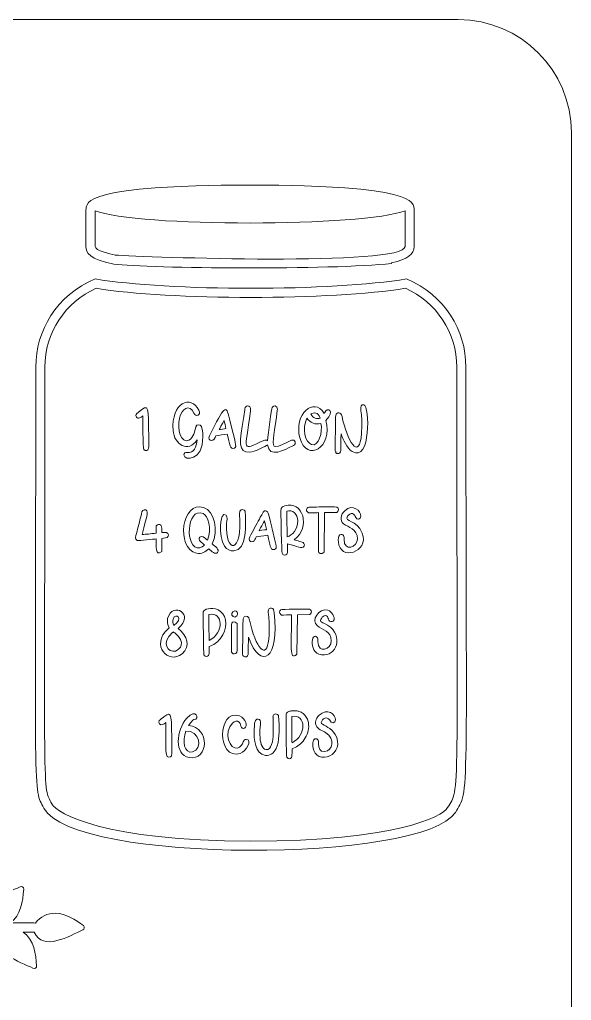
# Model space of a CAD drawing. Header units: inches. Extents: x 22.21 to 28.21, y -15.48 to -9.48.
# Drawn here: x 26.529 to 28.209, y -12.473 to -9.483 of the extents above; entities that cross this region are included whole.
import ezdxf

# ---------------------------------------------------------------- set-up
doc = ezdxf.new("R2010")
doc.units = ezdxf.units.IN
doc.header["$MEASUREMENT"] = 0
doc.layers.add('_U+0421_U+043B_U+043E_U+0439 1', color=7, linetype='Continuous')

# ---------------------------------------------------------------- blocks, each defined once
blk = doc.blocks.new('block 6')
at = {"layer": '_U+0421_U+043B_U+043E_U+0439 1', "color": 7, "lineweight": 9, "true_color": 0xffffff}
for points, knots in [([(26.731, -10.1748), (26.731, -10.1748), (26.731, -10.0646), (26.731, -10.0646), (26.731, -10.0378), (26.731, -9.9878), (27.2307, -9.9878), (27.7304, -9.9878), (27.7304, -10.0378), (27.7304, -10.0646), (27.7304, -10.0646), (27.7304, -10.1748), (27.7304, -10.1748), (27.7304, -10.1987), (27.7103, -10.2135), (27.6616, -10.2249), (27.6616, -10.2249), (27.6616, -10.2266), (27.6616, -10.2266), (27.4803, -10.2467), (26.9223, -10.2423), (26.8157, -10.2284), (26.7413, -10.2138), (26.731, -10.194), (26.731, -10.1748)], [0, 0, 0, 0, 1, 1, 1, 2, 2, 2, 3, 3, 3, 4, 4, 4, 5, 5, 5, 6, 6, 6, 7, 7, 7, 8, 8, 8, 8]), ([(27.7027, -10.1748), (27.7027, -10.1748), (27.7027, -10.0658), (27.7027, -10.0658), (27.579, -10.1159), (26.8825, -10.116), (26.7588, -10.0658), (26.7588, -10.0658), (26.7588, -10.1748), (26.7588, -10.1748), (26.7588, -10.1877), (26.8047, -10.1979), (26.8202, -10.2009), (26.9047, -10.2071), (27.7027, -10.2363), (27.7027, -10.1748)], [0, 0, 0, 0, 1, 1, 1, 2, 2, 2, 3, 3, 3, 4, 4, 4, 5, 5, 5, 5])]:
    blk.add_open_spline(points, degree=3, knots=knots, dxfattribs=at)
blk = doc.blocks.new('block 7')
at = {"layer": '_U+0421_U+043B_U+043E_U+0439 1', "color": 7, "lineweight": 9, "true_color": 0xffffff}
for points, knots in [([(27.8881, -10.5425), (27.8881, -11.89), (27.9001, -11.8288), (27.8561, -11.8999), (27.7606, -12.0545), (26.6921, -12.0579), (26.6024, -11.8867), (26.5688, -11.8225), (26.5781, -11.8932), (26.5781, -10.5425), (26.5781, -10.4318), (26.6409, -10.3238), (26.7588, -10.2736), (26.9815, -10.3119), (27.4846, -10.3119), (27.7074, -10.2736), (27.8236, -10.3231), (27.8881, -10.4299), (27.8881, -10.5425)], [0, 0, 0, 0, 1, 1, 1, 2, 2, 2, 3, 3, 3, 4, 4, 4, 5, 5, 5, 6, 6, 6, 6]), ([(27.8603, -10.5425), (27.8603, -10.4384), (27.7991, -10.3446), (27.704, -10.3024), (27.4819, -10.3393), (26.9842, -10.3393), (26.7622, -10.3024), (26.6671, -10.3446), (26.6059, -10.4384), (26.6059, -10.5425), (26.6059, -11.8941), (26.5975, -11.8174), (26.627, -11.8738), (26.6425, -11.9033), (26.787, -11.9875), (27.2331, -11.9875), (27.673, -11.9875), (27.8149, -11.9138), (27.8325, -11.8853), (27.8712, -11.8228), (27.8603, -11.8894), (27.8603, -10.5425)], [0, 0, 0, 0, 1, 1, 1, 2, 2, 2, 3, 3, 3, 4, 4, 4, 5, 5, 5, 6, 6, 6, 7, 7, 7, 7])]:
    blk.add_open_spline(points, degree=3, knots=knots, dxfattribs=at)
blk = doc.blocks.new('block 8')
at = {"layer": '_U+0421_U+043B_U+043E_U+0439 1', "color": 7, "lineweight": 9, "true_color": 0xffffff}
for points, knots in [([(27.1068, -10.7522), (27.1538, -10.6614), (27.157, -10.6529), (27.1683, -10.7), (27.1861, -10.7756), (27.1916, -10.7857), (27.1833, -10.7896), (27.1694, -10.796), (27.1696, -10.7775), (27.1615, -10.7472), (27.1508, -10.7486), (27.1372, -10.7504), (27.1264, -10.7522), (27.1233, -10.7584), (27.12, -10.7667), (27.1133, -10.7667), (27.1071, -10.7667), (27.1021, -10.7608), (27.1068, -10.7522)], [0, 0, 0, 0, 1, 1, 1, 2, 2, 2, 3, 3, 3, 4, 4, 4, 5, 5, 5, 6, 6, 6, 6]), ([(27.1366, -10.7331), (27.1399, -10.7326), (27.1542, -10.7305), (27.1574, -10.7301), (27.1557, -10.7226), (27.1534, -10.7128), (27.1516, -10.7052), (27.1448, -10.7176), (27.1376, -10.7312), (27.1366, -10.7331)], [0, 0, 0, 0, 1, 1, 1, 2, 2, 2, 3, 3, 3, 3])]:
    blk.add_open_spline(points, degree=3, knots=knots, dxfattribs=at)
blk = doc.blocks.new('block 9')
at = {"layer": '_U+0421_U+043B_U+043E_U+0439 1', "color": 7, "lineweight": 9, "true_color": 0xffffff}
for points, knots in [([(27.3823, -10.7579), (27.3635, -10.6868), (27.4252, -10.6316), (27.4565, -10.6837), (27.4578, -10.6817), (27.4568, -10.6832), (27.458, -10.6808), (27.4663, -10.6632), (27.4903, -10.6753), (27.4619, -10.7049), (27.4839, -10.787), (27.4041, -10.8357), (27.3823, -10.7579)], [0, 0, 0, 0, 1, 1, 1, 2, 2, 2, 3, 3, 3, 4, 4, 4, 4]), ([(27.418, -10.7789), (27.4391, -10.7855), (27.4532, -10.7412), (27.4464, -10.7141), (27.4297, -10.7193), (27.4138, -10.7121), (27.404, -10.6984), (27.3875, -10.7306), (27.3996, -10.7725), (27.418, -10.7789)], [0, 0, 0, 0, 1, 1, 1, 2, 2, 2, 3, 3, 3, 3]), ([(27.4163, -10.6851), (27.4208, -10.7), (27.4375, -10.7009), (27.4439, -10.6984), (27.4392, -10.6773), (27.4227, -10.6819), (27.4163, -10.6851)], [0, 0, 0, 0, 1, 1, 1, 2, 2, 2, 2])]:
    blk.add_open_spline(points, degree=3, knots=knots, dxfattribs=at)
blk = doc.blocks.new('block 10')
at = {"layer": '_U+0421_U+043B_U+043E_U+0439 1', "color": 7, "lineweight": 9, "true_color": 0xffffff}
blk.add_lwpolyline([(27.4948, -10.8014), (27.4948, -10.8013), (27.4948, -10.8013), (27.4948, -10.8014)], dxfattribs=at)
blk.add_open_spline([(27.4898, -10.7982), (27.4898, -10.7843), (27.4911, -10.6958), (27.4916, -10.6897), (27.4937, -10.6801), (27.5078, -10.6776), (27.5109, -10.6932), (27.5249, -10.7624), (27.5636, -10.835), (27.5705, -10.7438), (27.5754, -10.6806), (27.558, -10.6542), (27.5777, -10.6572), (27.595, -10.6601), (27.5995, -10.8357), (27.5413, -10.7999), (27.5258, -10.7895), (27.514, -10.7636), (27.5078, -10.746), (27.5068, -10.7883), (27.5099, -10.8033), (27.5016, -10.8057), (27.4983, -10.8067), (27.4957, -10.8068), (27.4925, -10.804), (27.4909, -10.8026), (27.4898, -10.8005), (27.4898, -10.7982)], degree=3, knots=[0, 0, 0, 0, 1, 1, 1, 2, 2, 2, 3, 3, 3, 4, 4, 4, 5, 5, 5, 6, 6, 6, 7, 7, 7, 8, 8, 8, 9, 9, 9, 9], dxfattribs=at)
blk = doc.blocks.new('block 11')
at = {"layer": '_U+0421_U+043B_U+043E_U+0439 1', "color": 7, "lineweight": 9, "true_color": 0xffffff}
blk.add_lwpolyline([(26.9083, -10.981), (26.9083, -10.981), (26.9083, -10.981), (26.9083, -10.981)], dxfattribs=at)
blk.add_open_spline([(26.9446, -11.0665), (26.9387, -11.067), (26.8927, -11.072), (26.8874, -11.0712), (26.8789, -11.0676), (26.8829, -11.0582), (26.8851, -11.0494), (26.8893, -11.0322), (26.8942, -11.0125), (26.8987, -10.995), (26.9004, -10.9889), (26.9016, -10.9781), (26.908, -10.9776), (26.926, -10.9764), (26.9164, -10.9928), (26.9021, -11.0531), (26.9145, -11.052), (26.9269, -11.0509), (26.9448, -11.049), (26.9448, -11.049), (26.945, -11.0265), (26.945, -11.0265), (26.9496, -11.0223), (26.9544, -11.02), (26.959, -11.0243), (26.9631, -11.0284), (26.9621, -11.0411), (26.9621, -11.0472), (26.9651, -11.0468), (26.9673, -11.0466), (26.9686, -11.0465), (26.9809, -11.0455), (26.9838, -11.0524), (26.9811, -11.0583), (26.9788, -11.0641), (26.9686, -11.0639), (26.9621, -11.0646), (26.9621, -11.0646), (26.9619, -11.1043), (26.9619, -11.1043), (26.9412, -11.1236), (26.945, -11.0851), (26.9446, -11.0665)], degree=3, knots=[0, 0, 0, 0, 1, 1, 1, 2, 2, 2, 3, 3, 3, 4, 4, 4, 5, 5, 5, 6, 6, 6, 7, 7, 7, 8, 8, 8, 9, 9, 9, 10, 10, 10, 11, 11, 11, 12, 12, 12, 13, 13, 13, 14, 14, 14, 14], dxfattribs=at)
blk = doc.blocks.new('block 12')
at = {"layer": '_U+0421_U+043B_U+043E_U+0439 1', "color": 7, "lineweight": 9, "true_color": 0xffffff}
for points, knots in [([(26.9814, -11.3402), (26.9815, -11.3401), (26.9846, -11.3373), (26.9848, -11.3372), (26.9789, -11.3288), (26.9777, -11.3173), (26.9797, -11.3089), (26.995, -11.2544), (27.0641, -11.2971), (27.0117, -11.339), (27.0399, -11.3622), (27.0506, -11.3929), (27.0239, -11.4162), (26.982, -11.4511), (26.9255, -11.39), (26.9814, -11.3402)], [0, 0, 0, 0, 1, 1, 1, 2, 2, 2, 3, 3, 3, 4, 4, 4, 5, 5, 5, 5]), ([(26.9982, -11.3299), (27.0314, -11.3099), (27.0032, -11.2881), (26.9964, -11.3108), (26.9946, -11.3168), (26.9948, -11.3236), (26.9982, -11.3299)], [0, 0, 0, 0, 1, 1, 1, 2, 2, 2, 2]), ([(27.0012, -11.353), (27.0002, -11.3523), (26.9975, -11.35), (26.997, -11.3497), (26.9969, -11.3497), (26.996, -11.3504), (26.9943, -11.352), (26.958, -11.3844), (26.9811, -11.4142), (27.0033, -11.408), (27.0171, -11.4038), (27.038, -11.3824), (27.0012, -11.353)], [0, 0, 0, 0, 1, 1, 1, 2, 2, 2, 3, 3, 3, 4, 4, 4, 4])]:
    blk.add_open_spline(points, degree=3, knots=knots, dxfattribs=at)
blk = doc.blocks.new('block 13')
at = {"layer": '_U+0421_U+043B_U+043E_U+0439 1', "color": 7, "lineweight": 9, "true_color": 0xffffff}
for points, knots in [([(27.0449, -11.7331), (26.9988, -11.7239), (27.0057, -11.6506), (27.0383, -11.6126), (27.0675, -11.5803), (27.0784, -11.6168), (27.06, -11.6168), (27.056, -11.6168), (27.0456, -11.6315), (27.0434, -11.635), (27.1101, -11.6409), (27.105, -11.7427), (27.0449, -11.7331)], [0, 0, 0, 0, 1, 1, 1, 2, 2, 2, 3, 3, 3, 4, 4, 4, 4]), ([(27.0353, -11.6522), (27.0234, -11.6819), (27.0297, -11.7224), (27.0558, -11.7158), (27.0882, -11.707), (27.0772, -11.6487), (27.0353, -11.6522)], [0, 0, 0, 0, 1, 1, 1, 2, 2, 2, 2])]:
    blk.add_open_spline(points, degree=3, knots=knots, dxfattribs=at)
blk = doc.blocks.new('block 24')
at = {"layer": '_U+0421_U+043B_U+043E_U+0439 1', "color": 7, "lineweight": 9, "true_color": 0xffffff}
for points, knots in [([(27.089, -10.9704), (27.1235, -10.9829), (27.1355, -11.0404), (27.1149, -11.0817), (27.1238, -11.0892), (27.139, -11.0985), (27.1321, -11.1073), (27.1251, -11.1159), (27.1139, -11.1039), (27.105, -11.0961), (27.0942, -11.1066), (27.0832, -11.113), (27.0677, -11.1101), (27.0026, -11.0945), (27.0235, -10.9478), (27.089, -10.9704)], [0, 0, 0, 0, 1, 1, 1, 2, 2, 2, 3, 3, 3, 4, 4, 4, 5, 5, 5, 5]), ([(27.078, -11.0932), (27.0834, -11.0921), (27.0877, -11.0886), (27.0916, -11.0849), (27.0878, -11.0816), (27.0832, -11.078), (27.0796, -11.0746), (27.0699, -11.0653), (27.0792, -11.0522), (27.0925, -11.0631), (27.0931, -11.0636), (27.0981, -11.0678), (27.101, -11.0702), (27.1161, -11.0356), (27.1017, -10.9946), (27.088, -10.9888), (27.0367, -10.9672), (27.0305, -11.1016), (27.078, -11.0932)], [0, 0, 0, 0, 1, 1, 1, 2, 2, 2, 3, 3, 3, 4, 4, 4, 5, 5, 5, 6, 6, 6, 6])]:
    blk.add_open_spline(points, degree=3, knots=knots, dxfattribs=at)
blk = doc.blocks.new('block 25')
at = {"layer": '_U+0421_U+043B_U+043E_U+0439 1', "color": 7, "lineweight": 9, "true_color": 0xffffff}
for points, knots in [([(27.2301, -11.0604), (27.2386, -11.0439), (27.2507, -11.0212), (27.2591, -11.0058), (27.2613, -11.0018), (27.2708, -10.9827), (27.2749, -10.9811), (27.2784, -10.9795), (27.2846, -10.9815), (27.2864, -10.9875), (27.2882, -10.9935), (27.2977, -11.0347), (27.2992, -11.0409), (27.2995, -11.0424), (27.3105, -11.089), (27.3105, -11.0906), (27.3105, -11.0962), (27.3066, -11.099), (27.302, -11.099), (27.2919, -11.099), (27.292, -11.0848), (27.2847, -11.0554), (27.2678, -11.0575), (27.2557, -11.0593), (27.2496, -11.0604), (27.2496, -11.0604), (27.2491, -11.0612), (27.2474, -11.0646), (27.2445, -11.07), (27.2424, -11.0749), (27.2366, -11.0749), (27.2303, -11.0749), (27.2254, -11.0691), (27.2301, -11.0604)], [0, 0, 0, 0, 1, 1, 1, 2, 2, 2, 3, 3, 3, 4, 4, 4, 5, 5, 5, 6, 6, 6, 7, 7, 7, 8, 8, 8, 9, 9, 9, 10, 10, 10, 11, 11, 11, 11]), ([(27.2582, -11.0413), (27.2582, -11.0413), (27.2742, -11.0391), (27.2806, -11.0382), (27.2806, -11.0382), (27.2803, -11.0327), (27.2751, -11.0108), (27.2662, -11.0271), (27.2657, -11.0274), (27.2582, -11.0413)], [0, 0, 0, 0, 1, 1, 1, 2, 2, 2, 3, 3, 3, 3])]:
    blk.add_open_spline(points, degree=3, knots=knots, dxfattribs=at)
blk = doc.blocks.new('block 26')
at = {"layer": '_U+0421_U+043B_U+043E_U+0439 1', "color": 7, "lineweight": 9, "true_color": 0xffffff}
for points, knots in [([(27.3368, -10.9657), (27.3915, -10.9473), (27.4175, -11.0313), (27.3648, -11.069), (27.3648, -11.069), (27.3737, -11.0716), (27.3737, -11.0716), (27.3777, -11.0727), (27.3854, -11.0748), (27.3892, -11.0763), (27.3915, -11.0771), (27.3935, -11.078), (27.3948, -11.0799), (27.3966, -11.083), (27.3966, -11.0859), (27.3951, -11.0887), (27.3917, -11.095), (27.3862, -11.0929), (27.3795, -11.0911), (27.3694, -11.0885), (27.3582, -11.0851), (27.3481, -11.0822), (27.3466, -11.0817), (27.3453, -11.0814), (27.3443, -11.0811), (27.3444, -11.0857), (27.3448, -11.0981), (27.3448, -11.1022), (27.3448, -11.1056), (27.3448, -11.1104), (27.3426, -11.1129), (27.3415, -11.1142), (27.3393, -11.1155), (27.3359, -11.1159), (27.331, -11.1151), (27.3291, -11.1133), (27.3284, -11.1094), (27.3275, -11.105), (27.327, -11.0823), (27.3269, -11.0778), (27.3246, -10.9644), (27.3207, -10.9709), (27.3368, -10.9657)], [0, 0, 0, 0, 1, 1, 1, 2, 2, 2, 3, 3, 3, 4, 4, 4, 5, 5, 5, 6, 6, 6, 7, 7, 7, 8, 8, 8, 9, 9, 9, 10, 10, 10, 11, 11, 11, 12, 12, 12, 13, 13, 13, 14, 14, 14, 14]), ([(27.3438, -11.0601), (27.3591, -11.0557), (27.3761, -11.0371), (27.3763, -11.0115), (27.3763, -10.9908), (27.3605, -10.9758), (27.3424, -10.9822), (27.3424, -10.9932), (27.3438, -11.0502), (27.3438, -11.0601)], [0, 0, 0, 0, 1, 1, 1, 2, 2, 2, 3, 3, 3, 3])]:
    blk.add_open_spline(points, degree=3, knots=knots, dxfattribs=at)
blk = doc.blocks.new('block 27')
at = {"layer": '_U+0421_U+043B_U+043E_U+0439 1', "color": 7, "lineweight": 9, "true_color": 0xffffff}
for points, knots in [([(27.1405, -11.2874), (27.1609, -11.304), (27.1649, -11.3403), (27.1397, -11.3709), (27.1297, -11.3831), (27.1194, -11.3896), (27.1065, -11.3946), (27.1065, -11.3946), (27.1063, -11.4052), (27.1063, -11.4052), (27.1062, -11.408), (27.1062, -11.4156), (27.1056, -11.4182), (27.1051, -11.4208), (27.104, -11.4223), (27.1012, -11.4236), (27.0987, -11.4251), (27.0965, -11.4248), (27.0941, -11.4235), (27.0937, -11.4233), (27.0929, -11.4229), (27.0922, -11.4223), (27.091, -11.4213), (27.0907, -11.4208), (27.09, -11.4197), (27.09, -11.4197), (27.09, -11.4197), (27.09, -11.4197), (27.0887, -11.4197), (27.088, -11.2903), (27.088, -11.289), (27.088, -11.289), (27.0898, -11.286), (27.0898, -11.286), (27.0944, -11.278), (27.1218, -11.2729), (27.1405, -11.2874)], [0, 0, 0, 0, 1, 1, 1, 2, 2, 2, 3, 3, 3, 4, 4, 4, 5, 5, 5, 6, 6, 6, 7, 7, 7, 8, 8, 8, 9, 9, 9, 10, 10, 10, 11, 11, 11, 12, 12, 12, 12]), ([(27.1054, -11.2964), (27.1056, -11.3326), (27.1057, -11.3669), (27.1062, -11.3759), (27.1514, -11.3541), (27.1506, -11.2873), (27.1054, -11.2964)], [0, 0, 0, 0, 1, 1, 1, 2, 2, 2, 2])]:
    blk.add_open_spline(points, degree=3, knots=knots, dxfattribs=at)
blk = doc.blocks.new('block 28')
at = {"layer": '_U+0421_U+043B_U+043E_U+0439 1', "color": 7, "lineweight": 9, "true_color": 0xffffff}
blk.add_lwpolyline([(27.1809, -11.3002), (27.1809, -11.3002), (27.1809, -11.3002), (27.1809, -11.3002)], dxfattribs=at)
blk.add_open_spline([(27.1793, -11.3033), (27.1709, -11.299), (27.1756, -11.2864), (27.184, -11.286), (27.1982, -11.286), (27.1933, -11.3097), (27.1793, -11.3033)], degree=3, knots=[0, 0, 0, 0, 1, 1, 1, 2, 2, 2, 2], dxfattribs=at)
blk = doc.blocks.new('block 29')
at = {"layer": '_U+0421_U+043B_U+043E_U+0439 1', "color": 7, "lineweight": 9, "true_color": 0xffffff}
for points, knots in [([(27.4093, -11.638), (27.4093, -11.6538), (27.4022, -11.6701), (27.392, -11.6825), (27.3821, -11.6946), (27.3716, -11.7013), (27.3588, -11.7063), (27.3588, -11.7063), (27.3586, -11.7168), (27.3586, -11.7168), (27.3585, -11.7197), (27.3585, -11.7272), (27.3579, -11.7298), (27.3574, -11.7324), (27.3562, -11.734), (27.3535, -11.7352), (27.351, -11.7367), (27.3489, -11.7364), (27.3464, -11.7352), (27.3464, -11.7352), (27.3462, -11.7351), (27.3462, -11.7351), (27.3457, -11.7348), (27.3451, -11.7344), (27.3445, -11.7339), (27.3437, -11.7333), (27.3431, -11.7326), (27.3427, -11.732), (27.3406, -11.732), (27.3403, -11.6027), (27.3403, -11.6006), (27.3403, -11.6006), (27.3421, -11.5976), (27.3421, -11.5976), (27.3447, -11.5931), (27.3493, -11.5919), (27.3544, -11.5909), (27.3571, -11.5903), (27.3593, -11.5898), (27.367, -11.5901), (27.3732, -11.5902), (27.3757, -11.5907), (27.3795, -11.592), (27.3848, -11.5937), (27.3882, -11.5955), (27.3928, -11.599), (27.4, -11.6049), (27.405, -11.6127), (27.4078, -11.6225), (27.4088, -11.6267), (27.4093, -11.6303), (27.4093, -11.638)], [0, 0, 0, 0, 1, 1, 1, 2, 2, 2, 3, 3, 3, 4, 4, 4, 5, 5, 5, 6, 6, 6, 7, 7, 7, 8, 8, 8, 9, 9, 9, 10, 10, 10, 11, 11, 11, 12, 12, 12, 13, 13, 13, 14, 14, 14, 15, 15, 15, 16, 16, 16, 17, 17, 17, 17]), ([(27.3577, -11.608), (27.3579, -11.637), (27.358, -11.6787), (27.3585, -11.6876), (27.4036, -11.6665), (27.4027, -11.5988), (27.3577, -11.608)], [0, 0, 0, 0, 1, 1, 1, 2, 2, 2, 2])]:
    blk.add_open_spline(points, degree=3, knots=knots, dxfattribs=at)
blk = doc.blocks.new('block 30')
at = {"layer": '_U+0421_U+043B_U+043E_U+0439 1', "color": 7, "lineweight": 9, "true_color": 0xffffff}
blk.add_lwpolyline([(27.4855, -11.6204), (27.4855, -11.6204), (27.4855, -11.6204), (27.4855, -11.6204)], dxfattribs=at)
blk.add_open_spline([(27.422, -11.6877), (27.4226, -11.674), (27.4334, -11.673), (27.4381, -11.6796), (27.4396, -11.6818), (27.4393, -11.688), (27.4393, -11.6907), (27.4393, -11.7048), (27.4433, -11.7157), (27.4576, -11.7146), (27.483, -11.7124), (27.49, -11.6763), (27.4617, -11.6571), (27.4524, -11.6508), (27.4357, -11.6458), (27.4317, -11.6356), (27.428, -11.6276), (27.4301, -11.6146), (27.4412, -11.6039), (27.4662, -11.5807), (27.4907, -11.6011), (27.4907, -11.6179), (27.4907, -11.6274), (27.4777, -11.6313), (27.4734, -11.6189), (27.472, -11.6151), (27.4687, -11.6139), (27.4651, -11.6123), (27.4575, -11.6083), (27.4407, -11.6257), (27.451, -11.6314), (27.4649, -11.6392), (27.4841, -11.6456), (27.4946, -11.672), (27.5175, -11.7325), (27.418, -11.7623), (27.422, -11.6877)], degree=3, knots=[0, 0, 0, 0, 1, 1, 1, 2, 2, 2, 3, 3, 3, 4, 4, 4, 5, 5, 5, 6, 6, 6, 7, 7, 7, 8, 8, 8, 9, 9, 9, 10, 10, 10, 11, 11, 11, 12, 12, 12, 12], dxfattribs=at)

msp = doc.modelspace()

# ---------------------------------------------------------------- linework, layer by layer
at = {"layer": '_U+0421_U+043B_U+043E_U+0439 1', "color": 1, "lineweight": 9, "true_color": 0xff0000}
msp.add_open_spline([(22.2094, -9.8278), (22.2094, -9.8278), (22.2094, -15.1389), (22.2094, -15.1389), (22.2094, -15.3291), (22.3636, -15.4833), (22.5538, -15.4833), (22.5538, -15.4833), (27.8649, -15.4833), (27.8649, -15.4833), (28.0551, -15.4833), (28.2094, -15.3291), (28.2094, -15.1389), (28.2094, -15.1389), (28.2094, -9.8278), (28.2094, -9.8278), (28.2094, -9.6375), (28.0551, -9.4833), (27.8649, -9.4833), (27.8649, -9.4833), (22.5538, -9.4833), (22.5538, -9.4833), (22.3636, -9.4833), (22.2094, -9.6375), (22.2094, -9.8278)], degree=3, knots=[0, 0, 0, 0, 1, 1, 1, 2, 2, 2, 3, 3, 3, 4, 4, 4, 5, 5, 5, 6, 6, 6, 7, 7, 7, 8, 8, 8, 8], dxfattribs=at)
at = {"layer": '_U+0421_U+043B_U+043E_U+0439 1', "color": 7, "lineweight": 9, "true_color": 0xffffff}
for points, knots in [([(27.0697, -10.7644), (27.0676, -10.7862), (27.0599, -10.8052), (27.0398, -10.8024), (27.033, -10.8015), (27.0295, -10.8058), (27.0295, -10.8104), (27.0295, -10.8285), (27.0877, -10.8287), (27.0873, -10.7551), (27.0873, -10.7417), (27.0847, -10.7287), (27.0827, -10.724), (27.0786, -10.7164), (27.0685, -10.7165), (27.0657, -10.7243), (27.0611, -10.7382), (27.0601, -10.757), (27.0439, -10.7658), (27.0206, -10.7768), (27.0078, -10.733), (27.0157, -10.6986), (27.0227, -10.6688), (27.0463, -10.6534), (27.0597, -10.6826), (27.0652, -10.6954), (27.083, -10.6902), (27.0749, -10.674), (27.0509, -10.6251), (26.9903, -10.6509), (26.9964, -10.7354), (26.9996, -10.7791), (27.0426, -10.8056), (27.0697, -10.7644)], [0, 0, 0, 0, 1, 1, 1, 2, 2, 2, 3, 3, 3, 4, 4, 4, 5, 5, 5, 6, 6, 6, 7, 7, 7, 8, 8, 8, 9, 9, 9, 10, 10, 10, 11, 11, 11, 11]), ([(26.8945, -10.6977), (26.8971, -10.6968), (26.9016, -10.693), (26.9038, -10.6914), (26.9038, -10.6967), (26.9042, -10.7897), (26.9075, -10.7938), (26.9118, -10.7989), (26.9208, -10.7972), (26.9219, -10.7906), (26.9227, -10.786), (26.9222, -10.7595), (26.9221, -10.7548), (26.9207, -10.6654), (26.9256, -10.6503), (26.8896, -10.6807), (26.8844, -10.685), (26.8805, -10.6883), (26.8847, -10.6948), (26.8868, -10.6981), (26.8912, -10.6988), (26.8945, -10.6977)], [0, 0, 0, 0, 1, 1, 1, 2, 2, 2, 3, 3, 3, 4, 4, 4, 5, 5, 5, 6, 6, 6, 7, 7, 7, 7]), ([(27.2297, -10.8021), (27.2435, -10.8014), (27.2801, -10.783), (27.2842, -10.7791), (27.2879, -10.8224), (27.3374, -10.7943), (27.3592, -10.7834), (27.3642, -10.7808), (27.3686, -10.7788), (27.3686, -10.7732), (27.3686, -10.7692), (27.3654, -10.7652), (27.3608, -10.765), (27.357, -10.765), (27.3485, -10.7694), (27.3449, -10.7712), (27.2972, -10.7953), (27.2984, -10.7884), (27.3032, -10.7475), (27.304, -10.7408), (27.3141, -10.675), (27.3141, -10.671), (27.3141, -10.6596), (27.3009, -10.6578), (27.2979, -10.666), (27.297, -10.6684), (27.2851, -10.7448), (27.2842, -10.7674), (27.281, -10.7639), (27.2771, -10.7648), (27.2728, -10.7666), (27.2022, -10.7961), (27.216, -10.8055), (27.2317, -10.6765), (27.232, -10.6737), (27.2326, -10.67), (27.2317, -10.6674), (27.2297, -10.6615), (27.2241, -10.6598), (27.2202, -10.6618), (27.2157, -10.6632), (27.2152, -10.6682), (27.2146, -10.673), (27.2134, -10.6818), (27.2121, -10.6907), (27.2107, -10.6994), (27.2001, -10.7675), (27.1919, -10.8042), (27.2297, -10.8021)], [0, 0, 0, 0, 1, 1, 1, 2, 2, 2, 3, 3, 3, 4, 4, 4, 5, 5, 5, 6, 6, 6, 7, 7, 7, 8, 8, 8, 9, 9, 9, 10, 10, 10, 11, 11, 11, 12, 12, 12, 13, 13, 13, 14, 14, 14, 15, 15, 15, 16, 16, 16, 16]), ([(27.4091, -10.9868), (27.4138, -10.9867), (27.4354, -10.9862), (27.4396, -10.9863), (27.4397, -10.9891), (27.4397, -10.9941), (27.4396, -11.0012), (27.4396, -11.019), (27.4393, -11.0435), (27.4393, -11.0505), (27.439, -11.069), (27.4391, -11.0707), (27.439, -11.0959), (27.439, -11.0985), (27.4391, -11.1025), (27.4396, -11.105), (27.4399, -11.107), (27.4406, -11.1083), (27.4423, -11.1095), (27.4438, -11.1106), (27.4453, -11.1112), (27.4474, -11.1112), (27.4496, -11.111), (27.4506, -11.111), (27.4532, -11.1089), (27.4532, -11.1089), (27.456, -11.1064), (27.456, -11.1064), (27.456, -11.1064), (27.4573, -10.9863), (27.4573, -10.9863), (27.4573, -10.9863), (27.495, -10.9855), (27.495, -10.9855), (27.4993, -10.9812), (27.5013, -10.979), (27.4988, -10.9729), (27.4959, -10.967), (27.4815, -10.9686), (27.4745, -10.9686), (27.4539, -10.9688), (27.451, -10.9689), (27.451, -10.9689), (27.4353, -10.969), (27.4324, -10.9691), (27.4133, -10.9695), (27.4116, -10.9696), (27.4083, -10.9698), (27.4069, -10.9708), (27.4035, -10.9729), (27.4027, -10.9757), (27.4026, -10.978), (27.4026, -10.9825), (27.4056, -10.9843), (27.4091, -10.9868)], [0, 0, 0, 0, 1, 1, 1, 2, 2, 2, 3, 3, 3, 4, 4, 4, 5, 5, 5, 6, 6, 6, 7, 7, 7, 8, 8, 8, 9, 9, 9, 10, 10, 10, 11, 11, 11, 12, 12, 12, 13, 13, 13, 14, 14, 14, 15, 15, 15, 16, 16, 16, 17, 17, 17, 18, 18, 18, 18]), ([(27.5158, -11.0564), (27.5135, -11.0531), (27.5089, -11.0513), (27.5044, -11.0539), (27.4985, -11.0573), (27.4995, -11.0681), (27.4999, -11.0752), (27.5034, -11.1351), (27.5946, -11.1071), (27.5724, -11.0488), (27.5553, -11.006), (27.5168, -11.0164), (27.5279, -10.9971), (27.5305, -10.9924), (27.5381, -10.9866), (27.5429, -10.9891), (27.5465, -10.9907), (27.5497, -10.9944), (27.5511, -10.9982), (27.5554, -11.0106), (27.5684, -11.0067), (27.5684, -10.9972), (27.5684, -10.9816), (27.5447, -10.9568), (27.519, -10.9807), (27.5071, -10.9922), (27.503, -11.0102), (27.5156, -11.0202), (27.5295, -11.031), (27.5578, -11.0358), (27.558, -11.0658), (27.558, -11.0911), (27.5171, -11.1074), (27.5171, -11.0675), (27.5171, -11.0646), (27.5174, -11.0587), (27.5158, -11.0564)], [0, 0, 0, 0, 1, 1, 1, 2, 2, 2, 3, 3, 3, 4, 4, 4, 5, 5, 5, 6, 6, 6, 7, 7, 7, 8, 8, 8, 9, 9, 9, 10, 10, 10, 11, 11, 11, 12, 12, 12, 12]), ([(27.181, -11.1031), (27.2232, -11.0992), (27.2177, -11.0227), (27.2158, -10.9815), (27.2158, -10.9815), (27.2132, -10.9789), (27.2132, -10.9789), (27.2071, -10.9736), (27.1975, -10.9763), (27.1988, -10.9901), (27.2096, -11.1136), (27.1534, -11.1128), (27.1592, -11.0185), (27.1596, -11.0114), (27.163, -10.9982), (27.1579, -10.9942), (27.1382, -10.9768), (27.1342, -11.0605), (27.1528, -11.0882), (27.1605, -11.0992), (27.1707, -11.1038), (27.181, -11.1031)], [0, 0, 0, 0, 1, 1, 1, 2, 2, 2, 3, 3, 3, 4, 4, 4, 5, 5, 5, 6, 6, 6, 7, 7, 7, 7]), ([(27.2892, -11.3425), (27.2892, -11.4331), (27.2593, -11.4197), (27.2362, -11.3418), (27.2341, -11.3345), (27.2271, -11.3066), (27.227, -11.3064), (27.2233, -11.2997), (27.2117, -11.3003), (27.2096, -11.3096), (27.2093, -11.3149), (27.2078, -11.3992), (27.2078, -11.418), (27.2078, -11.4226), (27.2124, -11.4275), (27.2197, -11.4255), (27.2255, -11.4238), (27.2249, -11.4156), (27.2251, -11.4095), (27.2254, -11.4013), (27.2255, -11.3847), (27.2258, -11.3658), (27.2627, -11.4688), (27.322, -11.4321), (27.3037, -11.291), (27.3028, -11.2843), (27.3025, -11.2781), (27.2959, -11.277), (27.2906, -11.276), (27.2857, -11.2789), (27.2859, -11.2873), (27.2865, -11.3012), (27.2892, -11.2971), (27.2892, -11.3425)], [0, 0, 0, 0, 1, 1, 1, 2, 2, 2, 3, 3, 3, 4, 4, 4, 5, 5, 5, 6, 6, 6, 7, 7, 7, 8, 8, 8, 9, 9, 9, 10, 10, 10, 11, 11, 11, 11]), ([(27.3735, -11.418), (27.3735, -11.418), (27.3749, -11.2979), (27.3749, -11.2979), (27.3749, -11.2979), (27.4126, -11.297), (27.4126, -11.297), (27.4162, -11.2934), (27.4189, -11.2907), (27.4168, -11.2854), (27.4146, -11.2802), (27.4098, -11.2803), (27.4037, -11.2802), (27.3996, -11.2802), (27.3279, -11.2802), (27.3245, -11.2823), (27.319, -11.2858), (27.3187, -11.2927), (27.324, -11.2965), (27.324, -11.2965), (27.3267, -11.2984), (27.3267, -11.2984), (27.3316, -11.2983), (27.3528, -11.2978), (27.3572, -11.2979), (27.3577, -11.3906), (27.3485, -11.4402), (27.3735, -11.418)], [0, 0, 0, 0, 1, 1, 1, 2, 2, 2, 3, 3, 3, 4, 4, 4, 5, 5, 5, 6, 6, 6, 7, 7, 7, 8, 8, 8, 9, 9, 9, 9]), ([(27.4555, -11.3232), (27.4521, -11.3214), (27.4456, -11.3191), (27.4456, -11.3155), (27.4456, -11.3065), (27.46, -11.2943), (27.4662, -11.3033), (27.4688, -11.307), (27.4703, -11.3141), (27.473, -11.3166), (27.4769, -11.3202), (27.4847, -11.3195), (27.4865, -11.3127), (27.4892, -11.3056), (27.4811, -11.2882), (27.4676, -11.2838), (27.4419, -11.2759), (27.4141, -11.3148), (27.4358, -11.3317), (27.4497, -11.3427), (27.478, -11.3473), (27.4782, -11.3774), (27.4782, -11.4028), (27.4374, -11.419), (27.4374, -11.3791), (27.4374, -11.3762), (27.4376, -11.3703), (27.4361, -11.368), (27.4179, -11.3421), (27.4041, -11.423), (27.4576, -11.4201), (27.4973, -11.4178), (27.5188, -11.3525), (27.4555, -11.3232)], [0, 0, 0, 0, 1, 1, 1, 2, 2, 2, 3, 3, 3, 4, 4, 4, 5, 5, 5, 6, 6, 6, 7, 7, 7, 8, 8, 8, 9, 9, 9, 10, 10, 10, 11, 11, 11, 11]), ([(27.1825, -11.4168), (27.1919, -11.4168), (27.191, -11.4094), (27.1911, -11.4001), (27.1913, -11.3759), (27.1911, -11.3535), (27.191, -11.3237), (27.1829, -11.3165), (27.1773, -11.3183), (27.1749, -11.3233), (27.1734, -11.3258), (27.1741, -11.4088), (27.1741, -11.4117), (27.1771, -11.4149), (27.1782, -11.4168), (27.1825, -11.4168)], [0, 0, 0, 0, 1, 1, 1, 2, 2, 2, 3, 3, 3, 4, 4, 4, 5, 5, 5, 5]), ([(26.9686, -11.6083), (26.9663, -11.61), (26.9561, -11.618), (26.9543, -11.6203), (26.9504, -11.6271), (26.9566, -11.6352), (26.9646, -11.6325), (26.9671, -11.6316), (26.9716, -11.6278), (26.9739, -11.6262), (26.9742, -11.7077), (26.9702, -11.7396), (26.9881, -11.7306), (26.9908, -11.729), (26.992, -11.7283), (26.9923, -11.7215), (26.9925, -11.7171), (26.9924, -11.7092), (26.9923, -11.7048), (26.9917, -11.6039), (26.9938, -11.5889), (26.9686, -11.6083)], [0, 0, 0, 0, 1, 1, 1, 2, 2, 2, 3, 3, 3, 4, 4, 4, 5, 5, 5, 6, 6, 6, 7, 7, 7, 7]), ([(27.2102, -11.6851), (27.2084, -11.6915), (27.2011, -11.7023), (27.1927, -11.7041), (27.1694, -11.7099), (27.1489, -11.6565), (27.1772, -11.6276), (27.1833, -11.6214), (27.1908, -11.6185), (27.1972, -11.6247), (27.203, -11.6301), (27.2, -11.6358), (27.2043, -11.641), (27.2067, -11.6439), (27.2114, -11.6445), (27.2142, -11.6432), (27.2229, -11.6386), (27.2198, -11.6139), (27.1986, -11.6055), (27.1313, -11.582), (27.1285, -11.7433), (27.2006, -11.7201), (27.2188, -11.7142), (27.2395, -11.6777), (27.2186, -11.6777), (27.2137, -11.6777), (27.2114, -11.6807), (27.2102, -11.6851)], [0, 0, 0, 0, 1, 1, 1, 2, 2, 2, 3, 3, 3, 4, 4, 4, 5, 5, 5, 6, 6, 6, 7, 7, 7, 8, 8, 8, 9, 9, 9, 9]), ([(27.3178, -11.6048), (27.3134, -11.6004), (27.3101, -11.5977), (27.3044, -11.6013), (27.3012, -11.6034), (27.3006, -11.606), (27.3006, -11.6094), (27.3006, -11.6094), (27.3016, -11.6199), (27.3016, -11.6538), (27.3016, -11.6695), (27.2994, -11.7029), (27.2846, -11.7083), (27.2688, -11.7128), (27.2624, -11.6896), (27.2612, -11.6731), (27.2589, -11.642), (27.2628, -11.6382), (27.2628, -11.6243), (27.2628, -11.6177), (27.2576, -11.6141), (27.2514, -11.6157), (27.2436, -11.6179), (27.244, -11.6376), (27.2435, -11.6457), (27.2417, -11.678), (27.2456, -11.7213), (27.2774, -11.7262), (27.2925, -11.7277), (27.3031, -11.7183), (27.3101, -11.705), (27.3205, -11.6846), (27.3197, -11.6492), (27.3185, -11.6202), (27.3185, -11.6202), (27.3178, -11.6048), (27.3178, -11.6048)], [0, 0, 0, 0, 1, 1, 1, 2, 2, 2, 3, 3, 3, 4, 4, 4, 5, 5, 5, 6, 6, 6, 7, 7, 7, 8, 8, 8, 9, 9, 9, 10, 10, 10, 11, 11, 11, 12, 12, 12, 12]), ([(26.6384, -12.2074), (26.6144, -12.2068), (26.591, -12.2181), (26.577, -12.2373), (26.5729, -12.2368), (26.5045, -12.237), (26.5003, -12.237), (26.5333, -12.2135), (26.5381, -12.1715), (26.5414, -12.1336), (26.5419, -12.1274), (26.5347, -12.125), (26.5301, -12.1271), (26.4912, -12.1446), (26.3977, -12.1775), (26.4299, -12.237), (26.4299, -12.237), (26.2874, -12.237), (26.2874, -12.237), (26.3199, -12.2138), (26.325, -12.173), (26.3284, -12.1336), (26.3289, -12.1274), (26.3218, -12.125), (26.3171, -12.1271), (26.2783, -12.1446), (26.1847, -12.1775), (26.2169, -12.237), (26.2169, -12.237), (26.0744, -12.237), (26.0744, -12.237), (26.1069, -12.2138), (26.112, -12.1729), (26.1154, -12.1336), (26.116, -12.1274), (26.1088, -12.125), (26.1042, -12.1271), (26.0653, -12.1446), (25.9717, -12.1775), (26.004, -12.237), (26.004, -12.237), (25.8614, -12.237), (25.8614, -12.237), (25.8944, -12.2135), (25.8992, -12.1715), (25.9025, -12.1336), (25.903, -12.1274), (25.8959, -12.125), (25.8912, -12.1271), (25.8523, -12.1446), (25.7588, -12.1775), (25.791, -12.237), (25.791, -12.237), (25.6485, -12.237), (25.6485, -12.237), (25.681, -12.2138), (25.6861, -12.173), (25.6895, -12.1336), (25.6901, -12.1274), (25.6829, -12.125), (25.6782, -12.1271), (25.6394, -12.1446), (25.5458, -12.1775), (25.578, -12.237), (25.578, -12.237), (25.4355, -12.237), (25.4355, -12.237), (25.468, -12.2138), (25.4731, -12.1729), (25.4766, -12.1336), (25.4771, -12.1274), (25.4699, -12.125), (25.4653, -12.1271), (25.4264, -12.1446), (25.3328, -12.1775), (25.3651, -12.237), (25.3651, -12.237), (25.3026, -12.237), (25.3026, -12.237), (25.2842, -12.237), (25.2842, -12.2647), (25.3026, -12.2647), (25.3026, -12.2647), (25.4014, -12.2647), (25.4014, -12.2647), (25.3692, -12.3242), (25.4628, -12.3571), (25.5016, -12.3746), (25.5063, -12.3767), (25.5134, -12.3743), (25.5129, -12.3681), (25.5098, -12.3323), (25.5055, -12.2887), (25.4719, -12.2647), (25.4719, -12.2647), (25.615, -12.2647), (25.615, -12.2647), (25.5828, -12.3242), (25.6764, -12.3571), (25.7152, -12.3746), (25.7199, -12.3767), (25.727, -12.3743), (25.7265, -12.3681), (25.7234, -12.3323), (25.7191, -12.2887), (25.6855, -12.2647), (25.6855, -12.2647), (25.8286, -12.2647), (25.8286, -12.2647), (25.7964, -12.3242), (25.8899, -12.3571), (25.9288, -12.3746), (25.9335, -12.3767), (25.9406, -12.3743), (25.9401, -12.3681), (25.937, -12.3323), (25.9327, -12.2887), (25.899, -12.2647), (25.899, -12.2647), (26.0422, -12.2647), (26.0422, -12.2647), (26.01, -12.3242), (26.1035, -12.3571), (26.1424, -12.3746), (26.147, -12.3767), (26.1542, -12.3743), (26.1537, -12.3681), (26.1506, -12.3323), (26.1462, -12.2887), (26.1126, -12.2647), (26.1126, -12.2647), (26.2558, -12.2647), (26.2558, -12.2647), (26.2235, -12.3242), (26.3171, -12.3571), (26.356, -12.3746), (26.3606, -12.3767), (26.3678, -12.3743), (26.3673, -12.3681), (26.3642, -12.3324), (26.3599, -12.2887), (26.3262, -12.2647), (26.3262, -12.2647), (26.4694, -12.2647), (26.4694, -12.2647), (26.4371, -12.3242), (26.5307, -12.3571), (26.5696, -12.3746), (26.5742, -12.3767), (26.5814, -12.3743), (26.5808, -12.3681), (26.5777, -12.3324), (26.5735, -12.2887), (26.5398, -12.2647), (26.5398, -12.2647), (26.5734, -12.2647), (26.5734, -12.2647), (26.5987, -12.3254), (26.683, -12.2762), (26.7211, -12.258), (26.7257, -12.2558), (26.7286, -12.2488), (26.7235, -12.2452), (26.6983, -12.2273), (26.6704, -12.2082), (26.6384, -12.2074)], [0, 0, 0, 0, 1, 1, 1, 2, 2, 2, 3, 3, 3, 4, 4, 4, 5, 5, 5, 6, 6, 6, 7, 7, 7, 8, 8, 8, 9, 9, 9, 10, 10, 10, 11, 11, 11, 12, 12, 12, 13, 13, 13, 14, 14, 14, 15, 15, 15, 16, 16, 16, 17, 17, 17, 18, 18, 18, 19, 19, 19, 20, 20, 20, 21, 21, 21, 22, 22, 22, 23, 23, 23, 24, 24, 24, 25, 25, 25, 26, 26, 26, 27, 27, 27, 28, 28, 28, 29, 29, 29, 30, 30, 30, 31, 31, 31, 32, 32, 32, 33, 33, 33, 34, 34, 34, 35, 35, 35, 36, 36, 36, 37, 37, 37, 38, 38, 38, 39, 39, 39, 40, 40, 40, 41, 41, 41, 42, 42, 42, 43, 43, 43, 44, 44, 44, 45, 45, 45, 46, 46, 46, 47, 47, 47, 48, 48, 48, 49, 49, 49, 50, 50, 50, 51, 51, 51, 52, 52, 52, 53, 53, 53, 54, 54, 54, 55, 55, 55, 55])]:
    msp.add_open_spline(points, degree=3, knots=knots, dxfattribs=at)

# ---------------------------------------------------------------- block references
at = {"layer": '_U+0421_U+043B_U+043E_U+0439 1'}
for name in ['block 6', 'block 7', 'block 9', 'block 8', 'block 10', 'block 24', 'block 26', 'block 11', 'block 25', 'block 12', 'block 27', 'block 28', 'block 13', 'block 29', 'block 30']:
    msp.add_blockref(name, (0, 0), dxfattribs=at)

doc.saveas('drawing.dxf')
